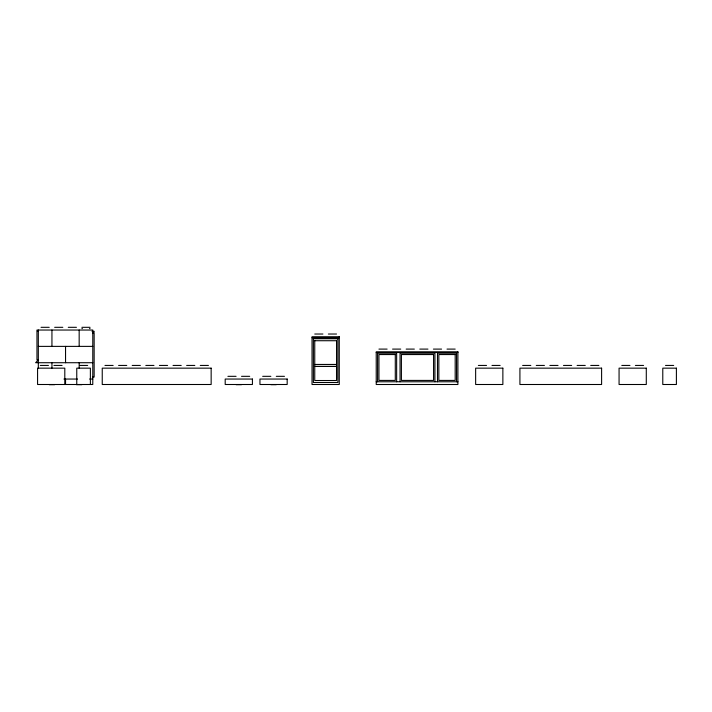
<?xml version="1.0" encoding="UTF-8"?>
<svg xmlns="http://www.w3.org/2000/svg" width="712" height="712" viewBox="0 0 712 712"><rect width="100%" height="100%" fill="white"/><g stroke="black" fill="none" stroke-linecap="round" stroke-linejoin="round"><path stroke-width="1.07" d="M41.047 327.315L49.217 327.315M54.664 327.315L62.825 327.315M68.272 327.315L76.442 327.315M81.889 327.315L90.059 327.315M81.889 328.579L82.432 328.579M89.507 328.579L90.059 328.579M38.323 330.724L36.962 330.724L36.962 330.039L92.782 330.039L92.782 384.498L37.576 384.498L37.576 368.157L64.801 368.157L64.801 384.498M38.323 331.4L36.962 331.4L36.962 359.996L38.323 359.996L35.6 362.72L92.782 362.72M91.999 331.303L94.144 331.303L94.144 332.29L92.782 332.29M92.782 333.287L94.144 333.287L94.144 377.066L92.782 377.066M314.757 334.026L322.919 334.026M328.365 334.026L336.536 334.026M312.034 337.737L339.259 337.737M314.757 340.728L336.536 340.728M38.323 346.379L92.782 346.379M378.944 349.103L387.114 349.103M392.561 349.103L400.723 349.103M406.169 349.103L414.34 349.103M419.786 349.103L427.957 349.103M433.403 349.103L441.565 349.103M447.011 349.103L455.182 349.103M376.221 352.502L457.905 352.502M314.757 364.446L336.536 364.446M40.29 365.434L48.461 365.434M53.907 365.434L62.078 365.434M79.486 365.434L87.656 365.434M104.967 365.434L113.137 365.434M118.584 365.434L126.754 365.434M132.192 365.434L140.362 365.434M145.809 365.434L153.979 365.434M159.426 365.434L167.596 365.434M173.034 365.434L181.204 365.434M186.651 365.434L194.821 365.434M200.268 365.434L208.429 365.434M478.366 365.434L486.536 365.434M491.974 365.434L500.144 365.434M522.644 365.434L530.814 365.434M536.261 365.434L544.422 365.434M549.869 365.434L558.039 365.434M563.486 365.434L571.656 365.434M577.103 365.434L585.264 365.434M590.711 365.434L598.881 365.434M621.79 365.434L629.96 365.434M635.398 365.434L643.568 365.434M665.506 365.434L673.677 365.434M336.536 366.44L314.757 366.44L336.518 366.457L336.536 378.526M227.911 376.328L236.081 376.328M241.528 376.328L249.698 376.328M262.675 376.328L270.845 376.328M276.292 376.328L284.453 376.328M63.92 379.051L77.528 379.051M89.641 379.051L92.782 379.051M376.221 381.774L457.905 381.774M49.217 384.685L54.655 384.685M76.442 384.685L81.889 384.685M236.081 384.685L241.528 384.685M270.845 384.685L276.292 384.685M456.543 381.774L456.543 353.188L437.488 353.188L437.488 381.774M434.934 381.774L434.934 353.188L400.046 353.188L400.046 381.774M396.646 381.774L396.646 353.188L377.582 353.188L377.582 381.774M336.536 340.576L336.536 380.519L314.757 380.519L314.757 340.576M90.379 384.498L90.379 368.157L76.763 368.157L76.763 384.498M79.166 330.039L79.166 346.379M79.166 362.72L79.166 368.157M65.549 346.379L65.549 362.72M65.549 379.051L65.549 384.498M51.94 330.039L51.94 346.379M51.94 362.72L51.94 368.157M38.323 330.039L38.323 368.157M339.259 336.74L312.034 336.74L312.034 384.498L339.259 384.498L339.259 336.74M337.897 338.734L313.396 338.734L313.396 382.504L337.897 382.504L337.897 338.734M457.905 351.826L376.221 351.826L376.221 384.498L457.905 384.498L457.905 351.826M395.285 354.549L378.944 354.549L378.944 380.413L395.285 380.413L395.285 354.549M433.572 354.549L401.408 354.549L401.408 380.413L433.572 380.413L433.572 354.549M455.182 354.549L438.85 354.549L438.85 380.413L455.182 380.413L455.182 354.549M211.153 368.157L102.243 368.157L102.243 384.498L211.153 384.498L211.153 368.157M502.868 368.157L475.643 368.157L475.643 384.498L502.868 384.498L502.868 368.157M601.604 368.157L519.92 368.157L519.92 384.498L601.604 384.498L601.604 368.157M646.291 368.157L619.066 368.157L619.066 384.498L646.291 384.498L646.291 368.157M676.4 368.157L662.783 368.157L662.783 384.498L676.4 384.498L676.4 368.157M252.422 379.051L225.197 379.051L225.197 384.498L252.422 384.498L252.422 379.051M287.176 379.051L259.951 379.051L259.951 384.498L287.176 384.498L287.176 379.051"/></g></svg>
